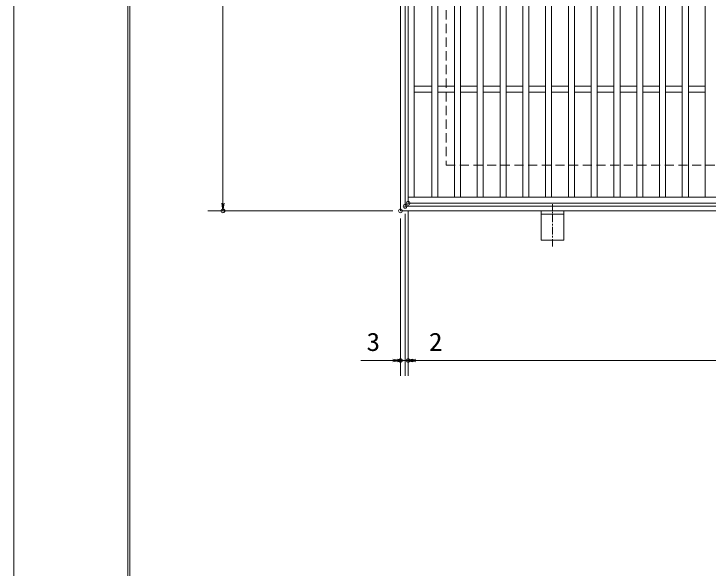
# Model space of a CAD drawing. Units: millimetres, scale not verified. Extents: x -1050 to 1050, y -742 to 742.
# Drawn here: x -1050 to -593, y -57.7 to 307.1 of the extents above; entities that cross this region are included whole.
import ezdxf
from ezdxf.enums import TextEntityAlignment as Align

# ---------------------------------------------------------------- set-up
doc = ezdxf.new("R2010")
doc.units = ezdxf.units.MM
doc.header["$LTSCALE"] = 5
doc.header["$PDMODE"] = 32
doc.header["$PDSIZE"] = 2.5
doc.linetypes.add('CHAIN1', pattern=[8, 5, -1, 1, -1])
doc.linetypes.add('DASHED1', pattern=[1.8, 1.2, -0.6])
for name, color, linetype, lineweight in [('0-0_7-図\u3000枠', 4, 'Continuous', 9), ('0-1_寸法注釈', 2, 'Continuous', 9), ('0-4_0', 2, 'Continuous', 9), ('0-5_DEFPOINTS', 134, 'Continuous', 9), ('0-6_枠', 7, 'Continuous', 9), ('0-7_蓋', 5, 'Continuous', 9), ('0-8_アンカー', 7, 'Continuous', 9), ('0-A_溝開口', 4, 'DASHED1', 9)]:
    doc.layers.add(name, color=color, linetype=linetype, lineweight=lineweight)
doc.styles.add('ＭＳ ゴシック', font='')
doc.styles.get('ＭＳ ゴシック').set_extended_font_data('MS Gothic')

# ---------------------------------------------------------------- blocks, each defined once
blk = doc.blocks.new('_OPEN')
at = {"layer": '0-4_0'}
blk.add_line((0, 0), (-5, 0), dxfattribs=at)
blk.add_lwpolyline([(-5, 0.833), (0, 0), (-5, -0.833)], dxfattribs=at)
blk = doc.blocks.new('A$C5D7C781A')
at = {"layer": '0-8_アンカー', "color": 6, "linetype": 'CHAIN1'}
blk.add_line((37.5, 140.11), (37.5, 0), dxfattribs=at)
at = {"layer": '0-8_アンカー'}
for p, q in [((0, 118.78), (0, 22.26)), ((0, 118.78), (75, 118.78)), ((75, 118.78), (75, 22.26)), ((75, 33.76), (0, 33.76)), ((0, 22.26), (75, 22.26))]:
    blk.add_line(p, q, dxfattribs=at)

msp = doc.modelspace()

# ---------------------------------------------------------------- linework, layer by layer
at = {"layer": '0-0_7-図\u3000枠'}
for p, q in [((-975, -692.5), (-975, 692.5)), ((-973.75, -691.25), (-973.75, 691.25))]:
    msp.add_line(p, q, dxfattribs=at)
at = {"layer": '0-1_寸法注釈'}
for p, q in [((-912.363, 532.475), (-912.363, 182.475)), ((-800.45, 177.475), (-922.363, 177.475)), ((-792.45, 175.475), (-792.45, 68.953)), ((-792.45, 175.475), (-792.45, 68.953)), ((-790.45, 177.475), (-790.45, 68.953)), ((-790.45, 177.475), (-790.45, 68.953)), ((-795.45, 172.475), (-795.45, 68.953)), ((-800.45, 78.953), (-821.563, 78.953)), ((-797.45, 78.953), (-802.45, 78.953)), ((-792.45, 78.953), (-795.45, 78.953)), ((-792.45, 78.953), (-790.45, 78.953)), ((-787.45, 78.953), (-782.45, 78.953)), ((-785.45, 78.953), (199.55, 78.953)), ((-785.45, 78.953), (-764.337, 78.953))]:
    msp.add_line(p, q, dxfattribs=at)
at = {"layer": '0-5_DEFPOINTS'}
msp.add_lwpolyline([(-1050, -742.5), (-1050, 742.5), (1050, 742.5), (1050, -742.5)], close=True, dxfattribs=at)
for p in [(-790.45, 182.475), (-912.363, 177.475), (-795.45, 177.475), (-795.45, 177.475), (-792.45, 180.475), (-795.45, 78.953), (-790.45, 78.953)]:
    msp.add_point(p, dxfattribs=at)
at = {"layer": '0-6_枠'}
for p, q in [((-795.45, 537.475), (-795.45, 177.475)), ((-792.45, 534.475), (-792.45, 180.475)), ((-792.45, 180.475), (411.386, 180.475)), ((-795.45, 177.475), (409.55, 177.475))]:
    msp.add_line(p, q, dxfattribs=at)
at = {"layer": '0-7_蓋'}
for p, q in [((-790.45, 182.475), (-790.45, 532.475)), ((-786.45, 186.475), (-786.45, 528.475)), ((-774.95, 528.475), (-774.95, 186.475)), ((-770.95, 528.475), (-770.95, 186.475)), ((-759.95, 528.475), (-759.95, 186.475)), ((-755.95, 528.475), (-755.95, 186.475)), ((-744.95, 528.475), (-744.95, 186.475)), ((-740.95, 528.475), (-740.95, 186.475)), ((-729.95, 528.475), (-729.95, 186.475)), ((-725.95, 528.475), (-725.95, 186.475)), ((-714.95, 528.475), (-714.95, 186.475)), ((-710.95, 528.475), (-710.95, 186.475)), ((-699.95, 528.475), (-699.95, 186.475)), ((-695.95, 528.475), (-695.95, 186.475)), ((-684.95, 528.475), (-684.95, 186.475)), ((-680.95, 528.475), (-680.95, 186.475)), ((-669.95, 528.475), (-669.95, 186.475)), ((-665.95, 528.475), (-665.95, 186.475)), ((-654.95, 528.475), (-654.95, 186.475)), ((-650.95, 528.475), (-650.95, 186.475)), ((-639.95, 528.475), (-639.95, 186.475)), ((-635.95, 528.475), (-635.95, 186.475)), ((-624.95, 528.475), (-624.95, 186.475)), ((-620.95, 528.475), (-620.95, 186.475)), ((-609.95, 528.475), (-609.95, 186.475)), ((-605.95, 528.475), (-605.95, 186.475)), ((-594.95, 528.475), (-594.95, 186.475)), ((-774.95, 259.475), (-786.45, 259.475)), ((-759.95, 259.475), (-770.95, 259.475)), ((-744.95, 259.475), (-755.95, 259.475)), ((-729.95, 259.475), (-740.95, 259.475)), ((-714.95, 259.475), (-725.95, 259.475)), ((-699.95, 259.475), (-710.95, 259.475)), ((-684.95, 259.475), (-695.95, 259.475)), ((-669.95, 259.475), (-680.95, 259.475)), ((-654.95, 259.475), (-665.95, 259.475)), ((-639.95, 259.475), (-650.95, 259.475)), ((-624.95, 259.475), (-635.95, 259.475)), ((-609.95, 259.475), (-620.95, 259.475)), ((-594.95, 259.475), (-605.95, 259.475)), ((-774.95, 255.475), (-786.45, 255.475)), ((-759.95, 255.475), (-770.95, 255.475)), ((-744.95, 255.475), (-755.95, 255.475)), ((-729.95, 255.475), (-740.95, 255.475)), ((-714.95, 255.475), (-725.95, 255.475)), ((-699.95, 255.475), (-710.95, 255.475)), ((-684.95, 255.475), (-695.95, 255.475)), ((-669.95, 255.475), (-680.95, 255.475)), ((-654.95, 255.475), (-665.95, 255.475)), ((-639.95, 255.475), (-650.95, 255.475)), ((-624.95, 255.475), (-635.95, 255.475)), ((-609.95, 255.475), (-620.95, 255.475)), ((-594.95, 255.475), (-605.95, 255.475)), ((-790.45, 186.475), (204.55, 186.475)), ((-790.45, 182.475), (204.55, 182.475))]:
    msp.add_line(p, q, dxfattribs=at)
at = {"layer": '0-7_蓋', "color": 7}
msp.add_point((-790.45, 182.475), dxfattribs=at)
at = {"layer": '0-A_溝開口'}
for p, q in [((-765.45, 507.475), (-765.45, 207.475)), ((-765.45, 207.475), (204.55, 207.475))]:
    msp.add_line(p, q, dxfattribs=at)

# ---------------------------------------------------------------- block references
at = {"layer": '0-1_寸法注釈'}
for p, rotation in [((-912.363, 177.475), 270), ((-792.45, 78.953), 180), ((-790.45, 78.953), 180), ((-790.45, 78.953), 180)]:
    msp.add_blockref('_OPEN', p, dxfattribs=dict(at, rotation=rotation))
for p in [(-795.45, 78.953), (-792.45, 78.953)]:
    msp.add_blockref('_OPEN', p, dxfattribs=at)
at = {"layer": '0-8_アンカー', "xscale": -0.2, "yscale": 0.2, "rotation": 180}
msp.add_blockref('A$C5D7C781A', (-702.95, 181.927), dxfattribs=at)

# ---------------------------------------------------------------- texts
at = {"layer": '0-1_寸法注釈', "color": 7, "style": 'ＭＳ ゴシック', "width": 1.1}
for s, p in [('3', (-817.873, 81.64)), ('2', (-776.76, 81.64))]:
    msp.add_text(s, height=12.02, dxfattribs=at).set_placement(p, align=Align.BOTTOM_LEFT)

doc.saveas('drawing.dxf')
